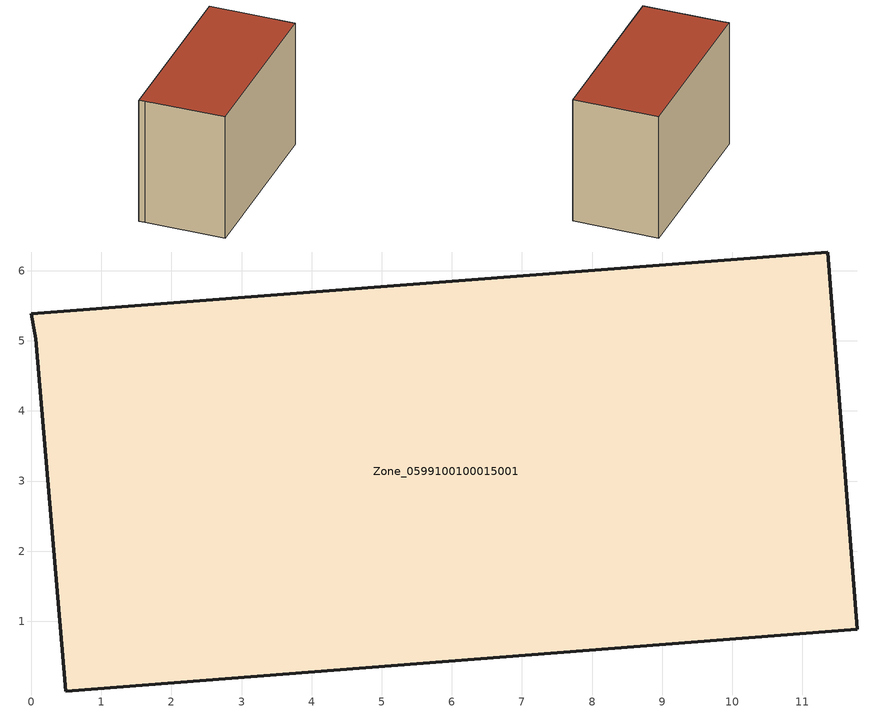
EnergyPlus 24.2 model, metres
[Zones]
Zone_0599100100015001
 floor ground (C_G): 0.06,5.03 0,5.38 11.36,6.27 11.78,0.88 0.49,0.01 z0
 wall outside (C_F): 11.78,0.88 11.36,6.27 0,5.38 0.06,5.03 0.49,0.01 11.78,0.88 z0:8.31
 roof outside (C_R): 0,5.38 0.06,5.03 0.49,0.01 11.78,0.88 11.36,6.27 z8.31
[BUILDING]
Pand.0599100100015001: North Axis=0; Terrain=City; Loads Convergence Tolerance Value=0.04; Temperature Convergence Tolerance Value=0.4; Solar Distribution=FullExterior; Maximum Number of Warmup Days=25; Minimum Number of Warmup Days=1
[Site:Location]
Rotterdam.The.Hague.AP_ZH_NLD Design_Conditions: Latitude=51.96; Longitude=4.45; Time Zone=1; Elevation=-4.5
[SITE:GROUNDTEMPERATURE:BUILDINGSURFACE]
18, 18, 18, 18, 18, 18, 18, 18, 18, 18, 18, 18
[MATERIAL] Thermal Absorptance=0.9; Solar Absorptance=0.7; Visible Absorptance=0.7
Name | Roughness | Thickness | Conductivity | Density | Specific Heat
G.TI.2015-2018 | MediumSmooth | 0.15 | 0.0428571 | 540 | 1210
F.TI.2015-2018 | Rough | 0.3 | 0.0666667 | 1920 | 840
R.TI.2015-2018 | MediumRough | 0.2 | 0.0333333 | 1500 | 1000
[CONSTRUCTION]
C_G: G.TI.2015-2018
C_F: F.TI.2015-2018
C_R: R.TI.2015-2018
[ZONE]
Zone_0599100100015001: Type=1; Multiplier=1; Ceiling Height=Autocalculate; Volume=Autocalculate; Floor Area=autocalculate; Part of Total Floor Area=Yes
[ZONEINFILTRATION:DESIGNFLOWRATE]
Infil_Zone_0599100100015001: Zone or ZoneList or Space or SpaceList=Zone_0599100100015001; Schedule=AlwaysOn; Design Flow Rate Calculation Method=Flow/Area; Flow Rate per Floor Area=0.0015; Constant Term Coefficient=1; Temperature Term Coefficient=0; Velocity Term Coefficient=0; Velocity Squared Term Coefficient=0
[HVACTEMPLATE:ZONE:IDEALLOADSAIRSYSTEM]
Zone_0599100100015001: Maximum Heating Supply Air Temperature=50; Minimum Cooling Supply Air Temperature=13; Maximum Heating Supply Air Humidity Ratio=0.0156; Minimum Cooling Supply Air Humidity Ratio=0.0077; Heating Limit=NoLimit; Cooling Limit=NoLimit; Dehumidification Control Type=ConstantSensibleHeatRatio; Cooling Sensible Heat Ratio=0.7; Dehumidification Setpoint=60; Humidification Control Type=None; Humidification Setpoint=30; Outdoor Air Method=None; Outdoor Air Flow Rate per Person=0.00944; Outdoor Air Flow Rate per Zone Floor Area=0; Outdoor Air Flow Rate per Zone=0; Demand Controlled Ventilation Type=None; Outdoor Air Economizer Type=NoEconomizer; Heat Recovery Type=None; Sensible Heat Recovery Effectiveness=0.7; Latent Heat Recovery Effectiveness=0.65
[ZONECONTROL:THERMOSTAT]
ThermostatControl_Zone_0599100100015001: Zone or ZoneList=Zone_0599100100015001; Control Type Schedule=DualSetpointControlType; Control 1=Thermostat_Zone_0599100100015001; Temperature Difference Between Cutout And Setpoint=0
[THERMOSTATSETPOINT:DUALSETPOINT]
Thermostat_Zone_0599100100015001: Heating Setpoint Temperature Schedule=HeatingSetpoint_Zone_0599100100015001; Cooling Setpoint Temperature Schedule=CoolingSetpoint_Zone_0599100100015001
[SCHEDULE:COMPACT]
HeatingSetpoint_Zone_0599100100015001: Through: 12/31, For: AllDays, Until: 24:00, 21
CoolingSetpoint_Zone_0599100100015001: Through: 12/31, For: AllDays, Until: 24:00, 24
DualSetpointControlType: Through: 12/31, For: AllDays, Until: 24:00, 4
AlwaysOn: Through: 12/31, For: AllDays, Until: 24:00, 1
